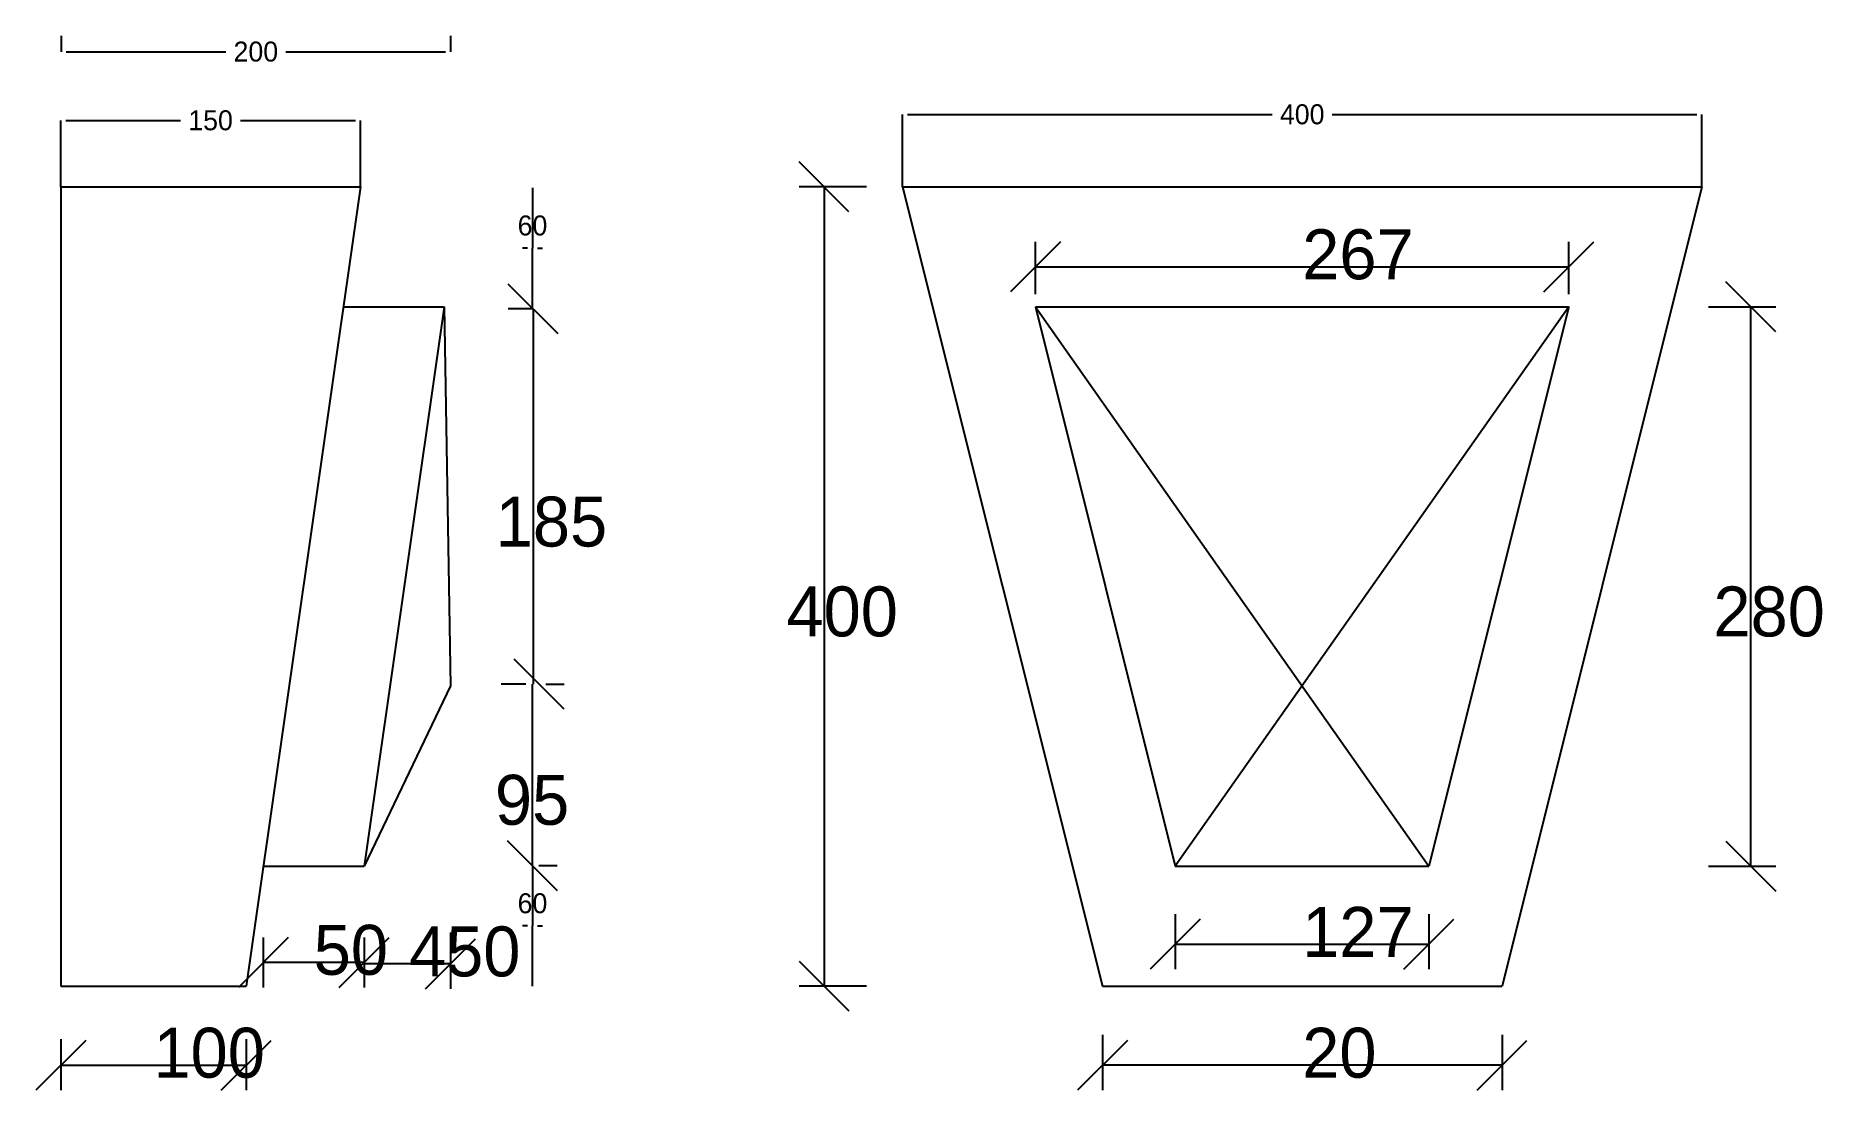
# Model space of a CAD drawing. Header units: metres. Extents: x 447.6 to 537.1, y 17.5 to 70.3.
import ezdxf

# ---------------------------------------------------------------- set-up
doc = ezdxf.new("R2010")
doc.units = ezdxf.units.M
doc.dimstyles.get("Standard").update_dxf_attribs({"dimtxt": 2.5, "dimasz": 2.5, "dimexe": 1.25, "dimexo": 0.625, "dimtad": 1, "dimcen": 2.5, "dimazin": 3, "dimtfac": 1, "dimtmove": 0, "dimatfit": 3})

# ---------------------------------------------------------------- blocks, each defined once
blk = doc.blocks.new('_OBLIQUE')
at = {"color": 0, "linetype": 'BYBLOCK'}
blk.add_line((-0.5, -0.5), (0.5, 0.5), dxfattribs=at)
blk = doc.blocks.new('*D1')
for p, q in [((491.03, 62.76), (491.03, 66.39)), ((491.28, 66.39), (509.53, 66.39)), ((512.53, 66.39), (530.78, 66.39)), ((531.03, 62.76), (531.03, 66.39))]:
    blk.add_line(p, q)
at = {"layer": 'Defpoints'}
for p in [(491.03, 66.39), (491.03, 62.76), (531.03, 62.76)]:
    blk.add_point(p, dxfattribs=at)
at = {"insert": (511.03, 66.39), "char_height": 1, "attachment_point": 5}
blk.add_mtext('400', dxfattribs=at)
blk = doc.blocks.new('*D2')
for p, q in [((472.51, 62.71), (472.51, 59.7)), ((472.26, 59.7), (472.01, 59.7)), ((472.51, 56.7), (472.51, 59.7)), ((472.51, 59.7), (472.51, 59.7)), ((472.76, 59.7), (473.01, 59.7))]:
    blk.add_line(p, q)
at = {"layer": 'Defpoints'}
for p in [(472.51, 62.71), (472.51, 59.7), (472.51, 56.7)]:
    blk.add_point(p, dxfattribs=at)
at = {"insert": (472.51, 60.825), "char_height": 1, "attachment_point": 5}
blk.add_mtext('60', dxfattribs=at)
blk = doc.blocks.new('*D3')
for p, q in [((472.51, 28.78), (472.51, 25.77)), ((472.26, 25.77), (472.01, 25.77)), ((472.51, 22.76), (472.51, 25.77)), ((472.51, 25.77), (472.51, 25.77)), ((472.76, 25.77), (473.01, 25.77))]:
    blk.add_line(p, q)
at = {"layer": 'Defpoints'}
for p in [(472.51, 28.78), (472.51, 25.77), (472.51, 22.76)]:
    blk.add_point(p, dxfattribs=at)
at = {"insert": (472.51, 26.895), "char_height": 1, "attachment_point": 5}
blk.add_mtext('60', dxfattribs=at)
blk = doc.blocks.new('*D4')
for p, q in [((448.92, 70.33), (448.92, 69.53)), ((468.41, 70.33), (468.41, 69.53)), ((449.17, 69.53), (457.165, 69.53)), ((460.165, 69.53), (468.16, 69.53))]:
    blk.add_line(p, q)
at = {"layer": 'Defpoints'}
for p in [(448.92, 70.33), (468.41, 70.33), (448.92, 69.53)]:
    blk.add_point(p, dxfattribs=at)
at = {"insert": (458.665, 69.53), "char_height": 1, "attachment_point": 5}
blk.add_mtext('200', dxfattribs=at)
blk = doc.blocks.new('*D5')
for p, q in [((448.9, 62.76), (448.9, 66.09)), ((449.15, 66.09), (454.9, 66.09)), ((457.9, 66.09), (463.65, 66.09)), ((463.9, 62.76), (463.9, 66.09))]:
    blk.add_line(p, q)
at = {"layer": 'Defpoints'}
for p in [(448.9, 66.09), (448.9, 62.76), (463.9, 62.76)]:
    blk.add_point(p, dxfattribs=at)
at = {"insert": (456.4, 66.09), "char_height": 1, "attachment_point": 5}
blk.add_mtext('150', dxfattribs=at)

msp = doc.modelspace()

# ---------------------------------------------------------------- linework, layer by layer
for p, q in [((448.9, 62.76), (448.9, 22.76)), ((448.9, 62.76), (463.9, 62.76)), ((463.9, 62.76), (458.18, 22.76)), ((489.22, 62.76), (485.85, 62.76)), ((487.1, 62.76), (487.1, 22.76)), ((491.03, 62.76), (531.03, 62.76)), ((491.03, 62.76), (501.03, 22.76)), ((531.03, 62.76), (521.03, 22.76)), ((497.68, 57.39), (497.68, 60.01)), ((524.37, 57.39), (524.37, 60.01)), ((497.68, 58.76), (524.37, 58.76)), ((463.04, 56.76), (468.09, 56.76)), ((468.09, 56.76), (464.09, 28.76)), ((468.09, 56.76), (468.41, 37.78)), ((472.53, 56.65), (471.3, 56.65)), ((472.55, 56.65), (472.55, 37.87)), ((497.68, 56.76), (524.37, 56.76)), ((497.68, 56.76), (517.37, 28.76)), ((497.68, 56.76), (504.68, 28.76)), ((524.37, 56.76), (504.68, 28.76)), ((524.37, 56.76), (517.37, 28.76)), ((531.36, 56.76), (534.73, 56.76)), ((533.48, 28.76), (533.48, 56.76)), ((468.41, 37.78), (464.09, 28.76)), ((472.18, 37.87), (470.95, 37.87)), ((472.5, 37.87), (472.5, 28.79)), ((473.17, 37.87), (474.1, 37.87)), ((459.04, 28.76), (464.09, 28.76)), ((472.82, 28.79), (473.75, 28.79)), ((504.68, 28.76), (517.37, 28.76)), ((531.36, 28.76), (534.73, 28.76)), ((504.68, 26.36), (504.68, 23.6)), ((517.37, 26.36), (517.37, 23.6)), ((459.04, 25.19), (459.04, 22.69)), ((464.09, 25.19), (464.09, 22.69)), ((468.41, 25.43), (468.41, 22.62)), ((504.68, 24.85), (517.37, 24.85)), ((464.09, 23.94), (459.04, 23.94)), ((468.41, 23.87), (464.09, 23.87)), ((448.9, 22.76), (458.18, 22.76)), ((489.22, 22.76), (485.85, 22.76)), ((501.03, 22.76), (521.03, 22.76)), ((448.9, 20.1), (448.9, 17.54)), ((458.18, 20.1), (458.18, 17.54)), ((501.03, 20.31), (501.03, 17.54)), ((521.03, 20.31), (521.03, 17.54)), ((448.9, 18.79), (458.18, 18.79)), ((521.03, 18.79), (501.03, 18.79))]:
    msp.add_line(p, q)

# ---------------------------------------------------------------- block references
at = {"xscale": 2.5, "yscale": 2.5, "zscale": 2.5}
for p, rotation in [((487.1, 62.76), 90), ((497.68, 58.76), 180), ((472.55, 56.65), 90), ((533.48, 56.76), 90), ((472.85, 37.87), 90), ((472.5, 28.79), 270), ((533.48, 28.76), 270), ((504.68, 24.85), 180), ((459.04, 23.94), 180), ((487.1, 22.76), 270), ((448.9, 18.79), 180), ((501.03, 18.79), 180)]:
    msp.add_blockref('_OBLIQUE', p, dxfattribs=dict(at, rotation=rotation))
for p in [(524.37, 58.76), (517.37, 24.85), (464.09, 23.94), (468.41, 23.87), (458.18, 18.79), (521.03, 18.79)]:
    msp.add_blockref('_OBLIQUE', p, dxfattribs=at)

# ---------------------------------------------------------------- texts
at = {"char_height": 2.5, "attachment_point": 1}
for s, insert in [('\\A1;267', (511.03, 60.64)), ('\\A1;185', (470.67, 47.26)), ('\\A1;400', (485.22, 42.76)), ('\\A1;280', (531.61, 42.76)), ('\\A1;95', (470.63, 33.33)), ('\\A1;127', (511.03, 26.72)), ('\\A1;50', (461.56, 25.82)), ('\\A1;450', (466.33, 25.74)), ('\\A1;100', (453.54, 20.67)), ('\\A1;20', (511.03, 20.67))]:
    msp.add_mtext(s, dxfattribs=dict(at, insert=insert))

# ---------------------------------------------------------------- dimensions: what is measured, and where the dimension line sits
for base, p1, p2, text, picture, middle in [((448.92, 69.53), (448.92, 70.33), (468.41, 70.33), '200', '*D4', (458.665, 69.53)), ((448.9, 66.09), (448.9, 62.76), (463.9, 62.76), '150', '*D5', (456.4, 66.09)), ((491.03, 66.39), (491.03, 62.76), (531.03, 62.76), '400', '*D1', (511.03, 66.39)), ((472.51, 59.7), (472.51, 62.71), (472.51, 56.7), '60', '*D2', (472.51, 60.825)), ((472.51, 25.77), (472.51, 28.78), (472.51, 22.76), '60', '*D3', (472.51, 26.895))]:
    dim = msp.add_linear_dim(base=base, p1=p1, p2=p2, text=text, dimstyle='Standard')
    dim.commit()
    dim.dimension.update_dxf_attribs({"geometry": picture, "text_midpoint": middle})

doc.saveas('drawing.dxf')
